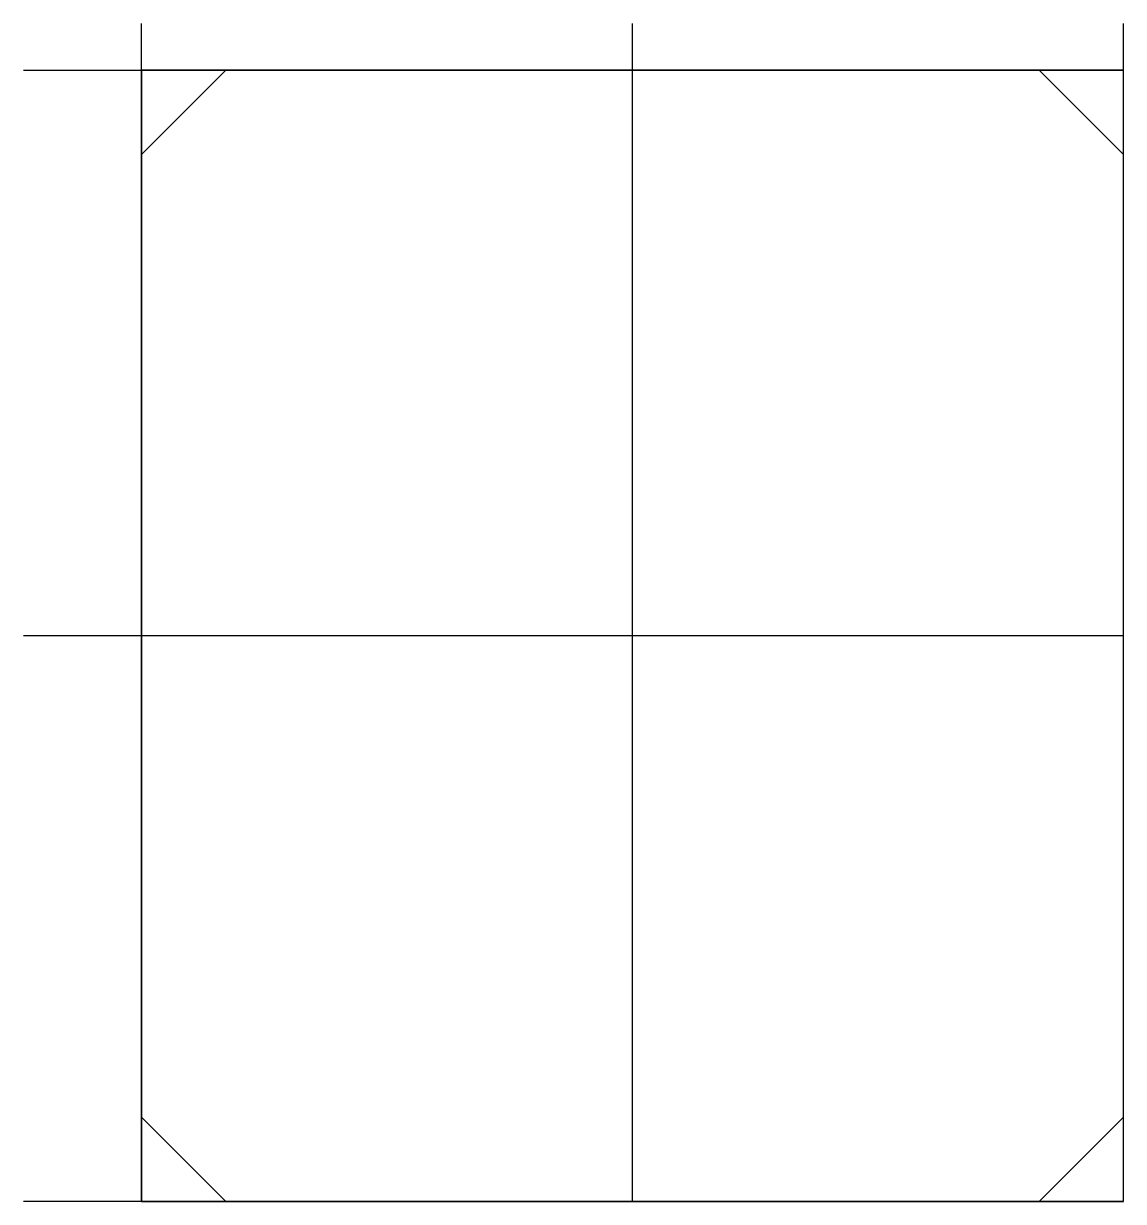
# Model space of a CAD drawing. Extents: x -4 to 33, y -38 to 1.6.
import ezdxf

# ---------------------------------------------------------------- set-up
doc = ezdxf.new("R2010")
doc.units = 0
doc.layers.get('0').update_dxf_attribs({"linetype": 'CONTINUOUS'})

msp = doc.modelspace()

# ---------------------------------------------------------------- linework, layer by layer
at = {"linetype": 'CONTINUOUS'}
for p, q in [((0, -38), (0, 1.57)), ((16.5, -38), (16.5, 1.57)), ((33, -38), (33, 1.57)), ((-3.97, 0), (33, 0)), ((33, 0), (0, 0)), ((0, 0), (0, -38)), ((33, 0), (0, 0)), ((0, 0), (0, -38)), ((2.83, 0), (0, 0)), ((0, 0), (0, -2.83)), ((0, -2.83), (2.83, 0)), ((2.83, 0), (0, -2.83)), ((2.83, 0), (30.17, 0)), ((30.17, 0), (33, -2.83)), ((33, 0), (30.17, 0)), ((30.17, 0), (33, -2.83)), ((33, -38), (33, 0)), ((33, -38), (33, 0)), ((33, -2.83), (33, 0)), ((0, -2.83), (0, -35.17)), ((33, -35.17), (33, -2.83)), ((33, -19), (-3.97, -19)), ((2.83, -38), (0, -35.17)), ((0, -35.17), (0, -38)), ((0, -35.17), (2.83, -38)), ((33, -35.17), (30.17, -38)), ((30.17, -38), (33, -35.17)), ((33, -38), (33, -35.17)), ((33, -38), (-3.97, -38)), ((0, -38), (33, -38)), ((0, -38), (33, -38)), ((0, -38), (2.83, -38)), ((2.83, -38), (30.17, -38)), ((30.17, -38), (33, -38))]:
    msp.add_line(p, q, dxfattribs=at)

doc.saveas('drawing.dxf')
